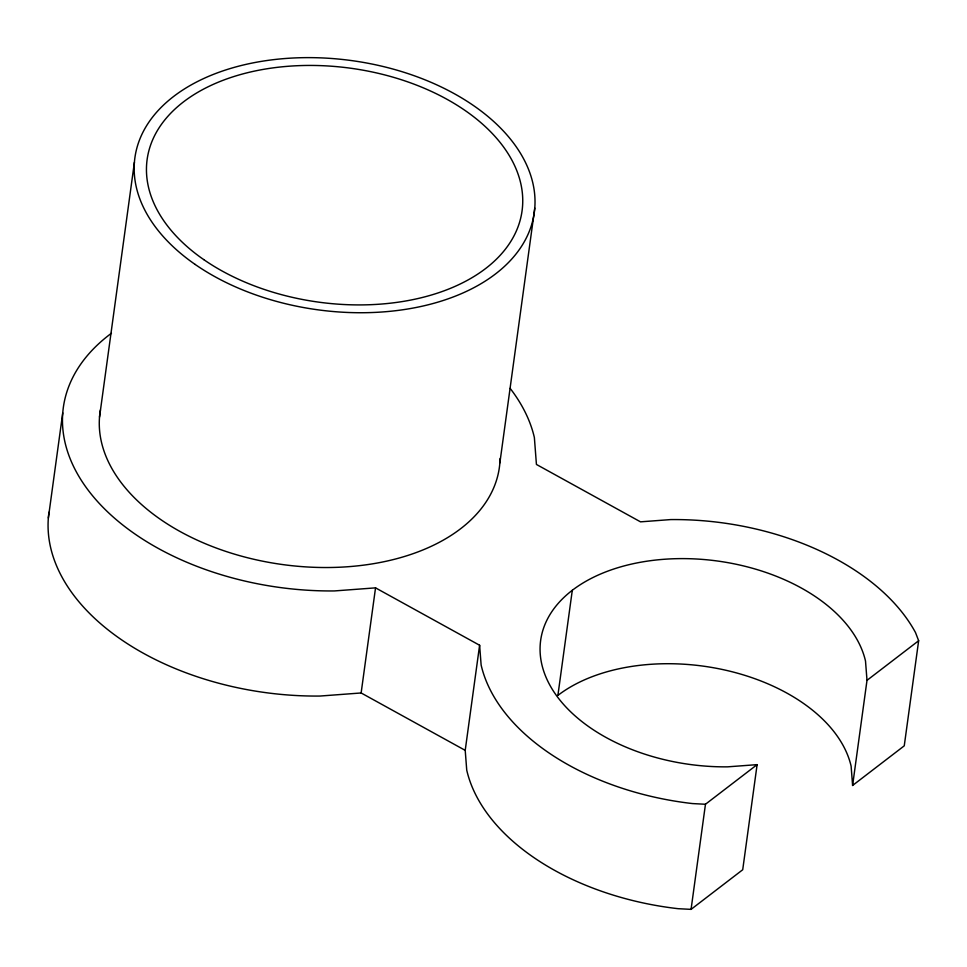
<?xml version="1.0" encoding="UTF-8"?>
<svg xmlns="http://www.w3.org/2000/svg" width="967" height="967" viewBox="0 0 967 967"><rect width="100%" height="100%" fill="white"/><g stroke="black" fill="none" stroke-linecap="round" stroke-linejoin="round"><path stroke-width="1.45" d="M48.35 517.998L62.746 412.897M99.516 417.091L134.413 162.299M510.129 388.347A238.583 148.845 7.8 0 1 534.376 437.567L536.431 464.45L640.505 521.842L670.747 519.581A226.242 141.146 7.8 0 1 915.507 632.563L918.65 640.734L904.254 745.835L852.604 785.458L867 680.345L865.513 661.065A164.535 102.647 7.8 0 0 679.728 558.624A164.535 102.647 7.8 0 0 541.822 664.402A164.535 102.647 7.8 0 0 727.619 766.843L757.113 764.643L742.716 869.744L691.067 909.367L678.145 908.69A226.242 141.146 7.8 0 1 466.735 770.131L465.212 750.356L361.138 692.964L375.534 587.863L334.413 590.934A238.583 148.845 7.8 0 1 95.213 498.887A238.583 148.845 7.8 0 1 111.435 333.252M499.866 462.855L534.775 208.062M465.212 750.356L479.608 645.255L375.534 587.863M572.295 590.293L557.899 695.394A164.535 102.647 7.8 0 1 729.094 671.013A164.535 102.647 7.8 0 1 851.117 766.166L852.604 785.458M691.067 909.367L705.463 804.254L757.113 764.643M867 680.345L918.65 640.734M361.138 692.964L320.017 696.047A238.583 148.845 7.8 0 1 48.991 512.208M705.463 804.254L692.541 803.577A226.242 141.146 7.8 0 1 481.131 665.018L479.608 645.255M500.096 458.515A201.559 125.746 7.8 0 1 287.465 565.187A201.559 125.746 7.8 0 1 100.423 409.899M203.699 259.579A189.218 118.047 7.8 0 0 517.091 229.227A189.218 118.047 7.8 0 0 283.005 66.723A189.218 118.047 7.8 0 0 203.699 259.579M195.153 264.438A201.559 125.746 7.8 0 0 528.997 232.092A201.559 125.746 7.8 0 0 279.632 58.999A201.559 125.746 7.8 0 0 195.153 264.438"/></g></svg>
